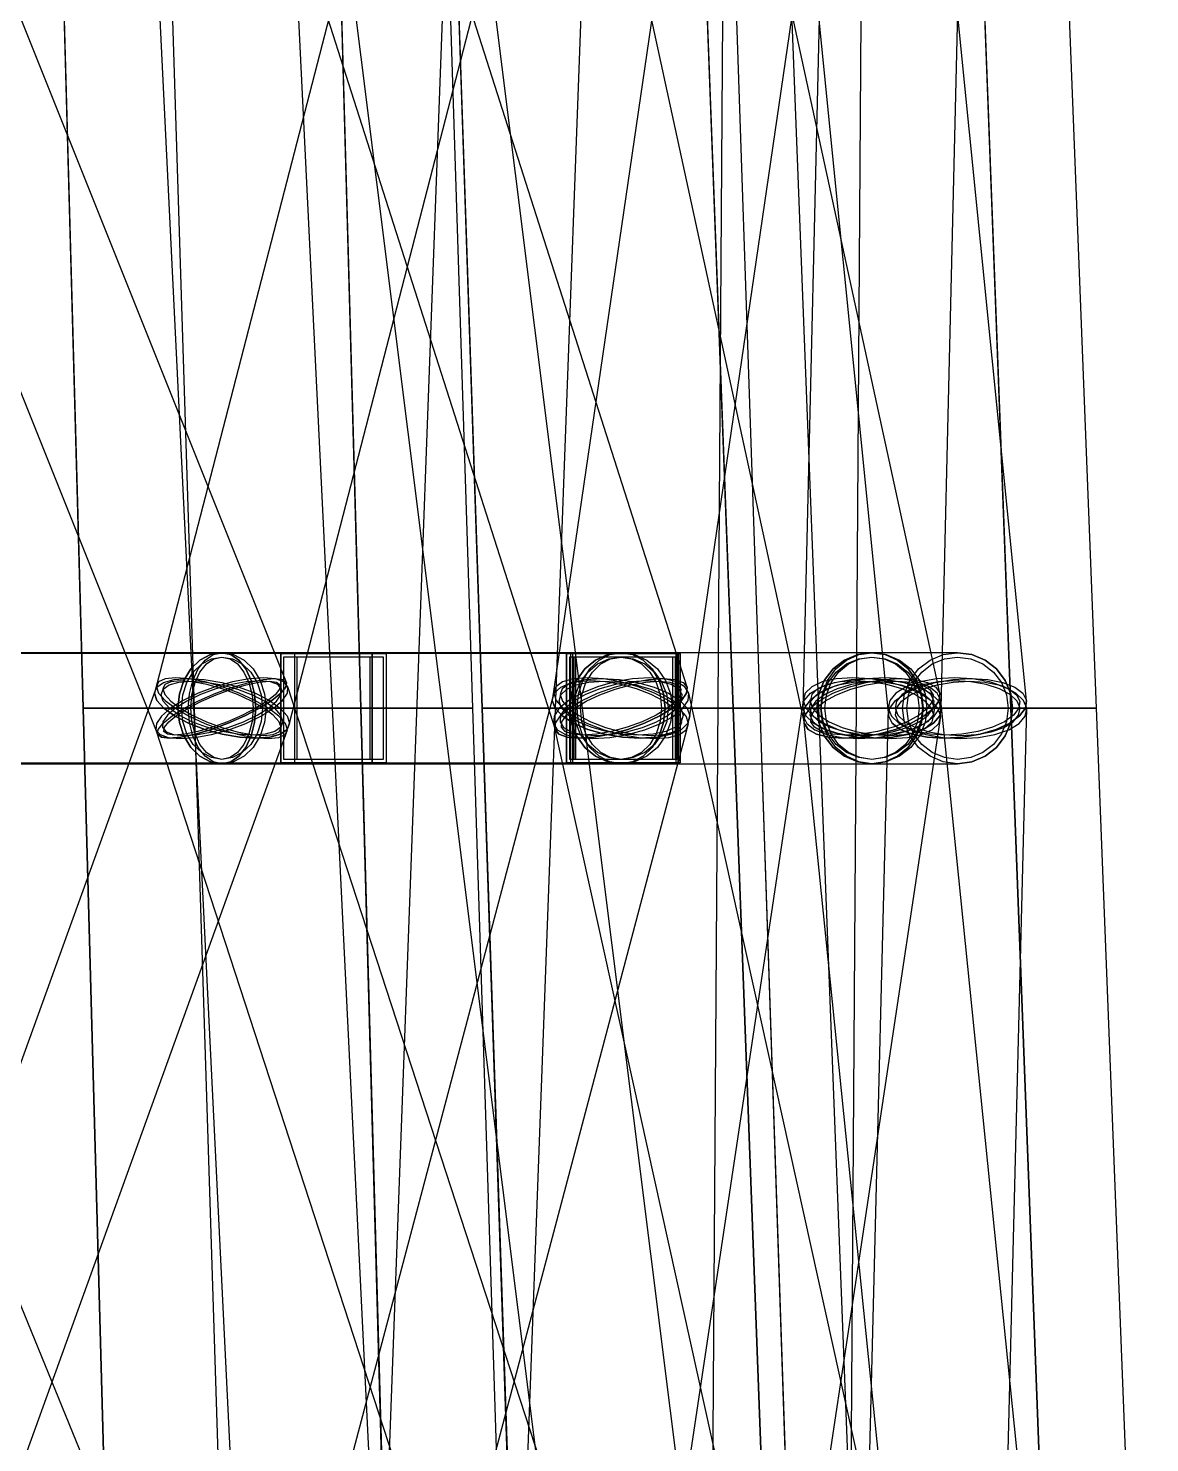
# Model space of a CAD drawing. Header units: millimetres. Extents: x -123812 to 252100, y -3000 to 639000.
# Drawn here: x 5792 to 9898, y 487312 to 492488 of the extents above; entities that cross this region are included whole.
import ezdxf

# ---------------------------------------------------------------- set-up
doc = ezdxf.new("R2010")
doc.units = ezdxf.units.MM
doc.layers.add('D-STR-STRC', color=7, linetype='Continuous', lineweight=25)

msp = doc.modelspace()

# ---------------------------------------------------------------- linework, layer by layer
at = {"layer": 'D-STR-STRC'}
for points in [[(7639.6, 475012.3), (6562.7, 497012.3), (6554, 497018), (6528.7, 497022.4), (6488.4, 497025.3), (6435.8, 497026.5), (6374.6, 497025.9), (6309, 497023.5), (6243.3, 497019.5), (6182.1, 497014.2), (6129.6, 497007.9), (6089.3, 497001.1), (6063.9, 496994.2), (6055.3, 496987.7), (7132.3, 474987.7)], [(9696.6, 475031.5), (6939.7, 497031.5), (6931.1, 497034.4), (6905.9, 497034.9), (6865.9, 497033.1), (6813.7, 497029), (6752.9, 497023), (6687.6, 497015.3), (6622.4, 497006.7), (6561.6, 496997.5), (6509.4, 496988.6), (6469.4, 496980.4), (6444.2, 496973.6), (6435.6, 496968.5), (9192.6, 474968.5)], [(7167.8, 474990.7), (7980.7, 496990.7), (7972.1, 496998.3), (7946.7, 497006), (7906.4, 497013.4), (7853.8, 497019.7), (7792.6, 497024.8), (7726.9, 497028.1), (7661.2, 497029.6), (7600, 497029), (7547.4, 497026.5), (7507, 497022.1), (7481.7, 497016.2), (7473, 497009.3), (6660.1, 475009.3)], [(8721.8, 474998.3), (8872.2, 496998.3), (8863.5, 497006), (8838.2, 497013.3), (8797.8, 497019.7), (8745.2, 497024.8), (8683.9, 497028.1), (8618.2, 497029.6), (8552.5, 497029), (8491.2, 497026.5), (8438.6, 497022.1), (8398.2, 497016.3), (8372.9, 497009.3), (8364.2, 497001.7), (8213.8, 475001.7)], [(4264.3, 494905.4), (6265.7, 489905.4), (6279.7, 489894.5), (6308.8, 489890.7), (6351.1, 489894.5), (6403.6, 489905.4), (6462.7, 489922.7), (6524.5, 489945.4), (6584.7, 489971.7), (6639.3, 490000), (6684.4, 490028.3), (6717.1, 490054.6), (6735.1, 490077.3), (6737.2, 490094.6), (4735.7, 495094.6)], [(6122, 494922.7), (7720.7, 489922.7), (7735.2, 489905.4), (7765.3, 489894.5), (7808.8, 489890.7), (7862.8, 489894.5), (7923.6, 489905.4), (7987, 489922.7), (8048.8, 489945.4), (8104.7, 489971.7), (8151, 490000), (8184.4, 490028.3), (8202.7, 490054.6), (8204.6, 490077.3), (6605.9, 495077.3)], [(7547.2, 495054.6), (6254.5, 490054.6), (6263.2, 490028.3), (6288.1, 490000), (6327.6, 489971.7), (6378.9, 489945.4), (6438.6, 489922.7), (6502.5, 489905.4), (6566.4, 489894.5), (6625.9, 489890.7), (6676.8, 489894.5), (6715.9, 489905.4), (6740.3, 489922.7), (6748.4, 489945.4), (8041.2, 494945.4)], [(7546.2, 494945.4), (8633.1, 489945.4), (8647.4, 489922.7), (8677.5, 489905.4), (8721.6, 489894.5), (8776.6, 489890.7), (8838.6, 489894.5), (8903.6, 489905.4), (8967, 489922.7), (9024.6, 489945.4), (9072.4, 489971.7), (9107.2, 490000), (9126.6, 490028.3), (9129.2, 490054.6), (8042.3, 495054.6)], [(8441.6, 495028.3), (7710.9, 490028.3), (7720.9, 490000), (7747.3, 489971.7), (7788.4, 489945.4), (7841.4, 489922.7), (7902.6, 489905.4), (7968, 489894.5), (8032.9, 489890.7), (8093.1, 489894.5), (8144.4, 489905.4), (8183.3, 489922.7), (8207.2, 489945.4), (8214.3, 489971.7), (8945.1, 494971.7)], [(8441, 494971.7), (8942.1, 489971.7), (8955.3, 489945.4), (8984.8, 489922.7), (9028.5, 489905.4), (9083.6, 489894.5), (9146.2, 489890.7), (9212.1, 489894.5), (9276.8, 489905.4), (9335.9, 489922.7), (9385.4, 489945.4), (9421.8, 489971.7), (9442.8, 490000), (9446.8, 490028.3), (8945.7, 495028.3)], [(8746.3, 495000), (8627.5, 490000), (8639.1, 489971.7), (8667.2, 489945.4), (8709.9, 489922.7), (8764.2, 489905.4), (8826.5, 489894.5), (8892.6, 489890.7), (8957.9, 489894.5), (9017.9, 489905.4), (9068.6, 489922.7), (9106.6, 489945.4), (9129.2, 489971.7), (9134.8, 490000), (9253.7, 495000)], [(4597.2, 489796.8), (6501.5, 489796.8), (6533.5, 489803.7), (6563.3, 489824), (6588.9, 489856.3), (6608.6, 489898.4), (6620.9, 489947.4), (6625.2, 490000), (6620.9, 490052.6), (6608.6, 490101.6), (6588.9, 490143.7), (6563.3, 490176), (6533.5, 490196.3), (6501.5, 490203.2), (4597.2, 490203.2)], [(4597.2, 489796.8), (6501.5, 489796.8), (6533.5, 489803.7), (6563.3, 489824), (6588.9, 489856.3), (6608.6, 489898.4), (6620.9, 489947.4), (6625.2, 490000), (6620.9, 490052.6), (6608.6, 490101.6), (6588.9, 490143.7), (6563.3, 490176), (6533.5, 490196.3), (6501.5, 490203.2), (4597.2, 490203.2)], [(6874, 485096.3), (4832.3, 490096.3), (4818.1, 490107.4), (4788.9, 490111.1), (4746.6, 490107.4), (4694.1, 490096.3), (4635, 490078.6), (4573.4, 490055.6), (4513.4, 490028.8), (4459, 490000), (4414.2, 489971.2), (4381.7, 489944.4), (4364, 489921.4), (4362.2, 489903.7), (6403.9, 484903.7)], [(4934.7, 484921.4), (6741.7, 489921.4), (6733.6, 489944.4), (6709.7, 489971.2), (6671.6, 490000), (6621.9, 490028.8), (6564, 490055.6), (6501.8, 490078.6), (6439.6, 490096.3), (6381.7, 490107.4), (6331.8, 490111.1), (6293.6, 490107.4), (6269.5, 490096.3), (6261.2, 490078.6), (4454.2, 485078.6)], [(8372.6, 485078.6), (6743, 490078.6), (6728.2, 490096.3), (6698, 490107.4), (6654.4, 490111.1), (6600.4, 490107.4), (6539.6, 490096.3), (6476.2, 490078.6), (6414.6, 490055.6), (6358.8, 490028.8), (6312.8, 490000), (6279.7, 489971.2), (6261.6, 489944.4), (6259.9, 489921.4), (7889.5, 484921.4)], [(6885.6, 484944.4), (8209.3, 489944.4), (8200.6, 489971.2), (8175.8, 490000), (8136.3, 490028.8), (8085.1, 490055.6), (8025.5, 490078.6), (7961.6, 490096.3), (7897.8, 490107.4), (7838.4, 490111.1), (7787.5, 490107.4), (7748.5, 490096.3), (7724.1, 490078.6), (7715.9, 490055.6), (6392.3, 485055.6)], [(9316.8, 485055.6), (8210.5, 490055.6), (8196, 490078.6), (8165.7, 490096.3), (8121.5, 490107.4), (8066.5, 490111.1), (8004.4, 490107.4), (7939.4, 490096.3), (7876.1, 490078.6), (7818.6, 490055.6), (7771, 490028.8), (7736.4, 490000), (7717.2, 489971.2), (7714.8, 489944.4), (8821.1, 484944.4)], [(8382.6, 484971.2), (9132.8, 489971.2), (9122.8, 490000), (9096.3, 490028.8), (9055.2, 490055.6), (9002.2, 490078.6), (8941, 490096.3), (8875.7, 490107.4), (8810.7, 490111.1), (8750.6, 490107.4), (8699.4, 490096.3), (8660.5, 490078.6), (8636.7, 490055.6), (8629.5, 490028.8), (7879.4, 485028.8)], [(9641.2, 485028.8), (9133.4, 490028.8), (9120.1, 490055.6), (9090.5, 490078.6), (9046.6, 490096.3), (8991.5, 490107.4), (8928.8, 490111.1), (8862.9, 490107.4), (8798.2, 490096.3), (8739.2, 490078.6), (8689.9, 490055.6), (8653.5, 490028.8), (8632.7, 490000), (8628.9, 489971.2), (9136.6, 484971.2)], [(9322.6, 485000), (9448.1, 490000), (9436.4, 490028.8), (9408.2, 490055.6), (9365.5, 490078.6), (9311.1, 490096.3), (9248.7, 490107.4), (9182.7, 490111.1), (9117.4, 490107.4), (9057.4, 490096.3), (9006.8, 490078.6), (8968.9, 490055.6), (8946.4, 490028.8), (8940.8, 490000), (8815.3, 485000)]]:
    msp.add_lwpolyline(points, dxfattribs=at)
for points in [[(5855.5, 495000), (5991.8, 490000), (7011.1, 490000), (6872.4, 495000)], [(5855.8, 495000), (5992.8, 490000), (7010.1, 490000), (6872.1, 495000)], [(6242.7, 495000), (6400.2, 490000), (7419.4, 490000), (7259.6, 495000)], [(7285.8, 495000), (7453, 490000), (8472.2, 490000), (8302.7, 495000)], [(7286, 495000), (7454, 490000), (8471.3, 490000), (8302.4, 495000)], [(8184.9, 495000), (8371.5, 490000), (9390.8, 490000), (9201.8, 495000)], [(8185.1, 495000), (8372.5, 490000), (9389.8, 490000), (9201.5, 495000)], [(8491.8, 495000), (8685.8, 490000), (9703.1, 490000), (9508.2, 495000)], [(3848, 489800), (7051.3, 489800), (7051.3, 490200), (3848, 490200)], [(3848, 489800), (7051.3, 489800), (7051.3, 490200), (3848, 490200)], [(6340.2, 490000), (6345.7, 489947.4), (6361.8, 489898.4), (6387.5, 489856.3), (6420.8, 489824), (6459.7, 489803.7), (6501.5, 489796.8), (7962.6, 489796.8), (8004.3, 489803.7), (8043.2, 489824), (8076.6, 489856.3), (8102.2, 489898.4), (8118.3, 489947.4), (8123.8, 490000), (8118.3, 490052.6), (8102.2, 490101.6), (8076.6, 490143.7), (8043.2, 490176), (8004.3, 490196.3), (7962.6, 490203.2), (6501.5, 490203.2), (6459.7, 490196.3), (6420.8, 490176), (6387.5, 490143.7), (6361.8, 490101.6), (6345.7, 490052.6)], [(6662.7, 490000), (6657.2, 489947.4), (6641.1, 489898.4), (6615.4, 489856.3), (6582.1, 489824), (6543.2, 489803.7), (6501.5, 489796.8), (6459.7, 489803.7), (6420.8, 489824), (6387.5, 489856.3), (6361.8, 489898.4), (6345.7, 489947.4), (6340.2, 490000), (6345.7, 490052.6), (6361.8, 490101.6), (6387.5, 490143.7), (6420.8, 490176), (6459.7, 490196.3), (6501.5, 490203.2), (6543.2, 490196.3), (6582.1, 490176), (6615.4, 490143.7), (6641.1, 490101.6), (6657.2, 490052.6)], [(6340.2, 490000), (6345.7, 489947.4), (6361.8, 489898.4), (6387.5, 489856.3), (6420.8, 489824), (6459.7, 489803.7), (6501.5, 489796.8), (7962.6, 489796.8), (8004.3, 489803.7), (8043.2, 489824), (8076.6, 489856.3), (8102.2, 489898.4), (8118.3, 489947.4), (8123.8, 490000), (8118.3, 490052.6), (8102.2, 490101.6), (8076.6, 490143.7), (8043.2, 490176), (8004.3, 490196.3), (7962.6, 490203.2), (6501.5, 490203.2), (6459.7, 490196.3), (6420.8, 490176), (6387.5, 490143.7), (6361.8, 490101.6), (6345.7, 490052.6)], [(6662.7, 490000), (6657.2, 489947.4), (6641.1, 489898.4), (6615.4, 489856.3), (6582.1, 489824), (6543.2, 489803.7), (6501.5, 489796.8), (6459.7, 489803.7), (6420.8, 489824), (6387.5, 489856.3), (6361.8, 489898.4), (6345.7, 489947.4), (6340.2, 490000), (6345.7, 490052.6), (6361.8, 490101.6), (6387.5, 490143.7), (6420.8, 490176), (6459.7, 490196.3), (6501.5, 490203.2), (6543.2, 490196.3), (6582.1, 490176), (6615.4, 490143.7), (6641.1, 490101.6), (6657.2, 490052.6)], [(6650, 490000), (6644.9, 489951.5), (6630.1, 489906.4), (6606.5, 489867.6), (6575.7, 489837.9), (6539.9, 489819.2), (6501.5, 489812.8), (6463, 489819.2), (6427.2, 489837.9), (6396.4, 489867.6), (6372.8, 489906.4), (6358, 489951.5), (6352.9, 490000), (6358, 490048.5), (6372.8, 490093.6), (6396.4, 490132.4), (6427.2, 490162.1), (6463, 490180.8), (6501.5, 490187.2), (6539.9, 490180.8), (6575.7, 490162.1), (6606.5, 490132.4), (6630.1, 490093.6), (6644.9, 490048.5)], [(6650, 490000), (6644.9, 489951.5), (6630.1, 489906.4), (6606.5, 489867.6), (6575.7, 489837.9), (6539.9, 489819.2), (6501.5, 489812.8), (6463, 489819.2), (6427.2, 489837.9), (6396.4, 489867.6), (6372.8, 489906.4), (6358, 489951.5), (6352.9, 490000), (6358, 490048.5), (6372.8, 490093.6), (6396.4, 490132.4), (6427.2, 490162.1), (6463, 490180.8), (6501.5, 490187.2), (6539.9, 490180.8), (6575.7, 490162.1), (6606.5, 490132.4), (6630.1, 490093.6), (6644.9, 490048.5)], [(6625.2, 490000), (6620.9, 489947.4), (6608.6, 489898.4), (6588.9, 489856.3), (6563.3, 489824), (6533.5, 489803.7), (6501.5, 489796.8), (6469.4, 489803.7), (6439.6, 489824), (6414, 489856.3), (6394.3, 489898.4), (6382, 489947.4), (6377.8, 490000), (6382, 490052.6), (6394.3, 490101.6), (6414, 490143.7), (6439.6, 490176), (6469.4, 490196.3), (6501.5, 490203.2), (6533.5, 490196.3), (6563.3, 490176), (6588.9, 490143.7), (6608.6, 490101.6), (6620.9, 490052.6)], [(6625.2, 490000), (6620.9, 489947.4), (6608.6, 489898.4), (6588.9, 489856.3), (6563.3, 489824), (6533.5, 489803.7), (6501.5, 489796.8), (6469.4, 489803.7), (6439.6, 489824), (6414, 489856.3), (6394.3, 489898.4), (6382, 489947.4), (6377.8, 490000), (6382, 490052.6), (6394.3, 490101.6), (6414, 490143.7), (6439.6, 490176), (6469.4, 490196.3), (6501.5, 490203.2), (6533.5, 490196.3), (6563.3, 490176), (6588.9, 490143.7), (6608.6, 490101.6), (6620.9, 490052.6)], [(6615.4, 490000), (6611.5, 489951.5), (6600.1, 489906.4), (6582, 489867.6), (6558.4, 489837.9), (6530.9, 489819.2), (6501.5, 489812.8), (6472, 489819.2), (6444.5, 489837.9), (6420.9, 489867.6), (6402.8, 489906.4), (6391.4, 489951.5), (6387.5, 490000), (6391.4, 490048.5), (6402.8, 490093.6), (6420.9, 490132.4), (6444.5, 490162.1), (6472, 490180.8), (6501.5, 490187.2), (6530.9, 490180.8), (6558.4, 490162.1), (6582, 490132.4), (6600.1, 490093.6), (6611.5, 490048.5)], [(6615.4, 490000), (6611.5, 489951.5), (6600.1, 489906.4), (6582, 489867.6), (6558.4, 489837.9), (6530.9, 489819.2), (6501.5, 489812.8), (6472, 489819.2), (6444.5, 489837.9), (6420.9, 489867.6), (6402.8, 489906.4), (6391.4, 489951.5), (6387.5, 490000), (6391.4, 490048.5), (6402.8, 490093.6), (6420.9, 490132.4), (6444.5, 490162.1), (6472, 490180.8), (6501.5, 490187.2), (6530.9, 490180.8), (6558.4, 490162.1), (6582, 490132.4), (6600.1, 490093.6), (6611.5, 490048.5)], [(6716.6, 489800), (8172, 489800), (8172, 490200), (6716.6, 490200)], [(6716.6, 490200), (7103, 490200), (7103, 489800), (6716.6, 489800)], [(6716.6, 489800), (8172, 489800), (8172, 490200), (6716.6, 490200)], [(6716.6, 490200), (7103, 490200), (7103, 489800), (6716.6, 489800)], [(6728.2, 490188), (7091.4, 490188), (7091.4, 489812), (6728.2, 489812)], [(6728.2, 490188), (7091.4, 490188), (7091.4, 489812), (6728.2, 489812)], [(6768.4, 490200), (7051.3, 490200), (7051.3, 489800), (6768.4, 489800)], [(6768.4, 490200), (7051.3, 490200), (7051.3, 489800), (6768.4, 489800)], [(6776.9, 490188), (7042.8, 490188), (7042.8, 489812), (6776.9, 489812)], [(6776.9, 490188), (7042.8, 490188), (7042.8, 489812), (6776.9, 489812)], [(7762.6, 489800), (8178.8, 489800), (8178.8, 490200), (7762.6, 490200)], [(7762.6, 490200), (8162.6, 490200), (8162.6, 489800), (7762.6, 489800)], [(7774.6, 490188), (8150.6, 490188), (8150.6, 489812), (7774.6, 489812)], [(7774.9, 490000), (7781.3, 489947.4), (7800, 489898.4), (7829.9, 489856.3), (7868.8, 489824), (7914, 489803.7), (7962.6, 489796.8), (8881.2, 489796.8), (8929.7, 489803.7), (8975, 489824), (9013.9, 489856.3), (9043.7, 489898.4), (9062.5, 489947.4), (9068.9, 490000), (9062.5, 490052.6), (9043.7, 490101.6), (9013.9, 490143.7), (8975, 490176), (8929.7, 490196.3), (8881.2, 490203.2), (7962.6, 490203.2), (7914, 490196.3), (7868.8, 490176), (7829.9, 490143.7), (7800, 490101.6), (7781.3, 490052.6)], [(8150.4, 490000), (8144, 489947.4), (8125.2, 489898.4), (8095.4, 489856.3), (8056.5, 489824), (8011.2, 489803.7), (7962.6, 489796.8), (7914, 489803.7), (7868.8, 489824), (7829.9, 489856.3), (7800, 489898.4), (7781.3, 489947.4), (7774.9, 490000), (7781.3, 490052.6), (7800, 490101.6), (7829.9, 490143.7), (7868.8, 490176), (7914, 490196.3), (7962.6, 490203.2), (8011.2, 490196.3), (8056.5, 490176), (8095.4, 490143.7), (8125.2, 490101.6), (8144, 490052.6)], [(7774.9, 490000), (7781.3, 489947.4), (7800, 489898.4), (7829.9, 489856.3), (7868.8, 489824), (7914, 489803.7), (7962.6, 489796.8), (8881.2, 489796.8), (8929.7, 489803.7), (8975, 489824), (9013.9, 489856.3), (9043.7, 489898.4), (9062.5, 489947.4), (9068.9, 490000), (9062.5, 490052.6), (9043.7, 490101.6), (9013.9, 490143.7), (8975, 490176), (8929.7, 490196.3), (8881.2, 490203.2), (7962.6, 490203.2), (7914, 490196.3), (7868.8, 490176), (7829.9, 490143.7), (7800, 490101.6), (7781.3, 490052.6)], [(8150.4, 490000), (8144, 489947.4), (8125.2, 489898.4), (8095.4, 489856.3), (8056.5, 489824), (8011.2, 489803.7), (7962.6, 489796.8), (7914, 489803.7), (7868.8, 489824), (7829.9, 489856.3), (7800, 489898.4), (7781.3, 489947.4), (7774.9, 490000), (7781.3, 490052.6), (7800, 490101.6), (7829.9, 490143.7), (7868.8, 490176), (7914, 490196.3), (7962.6, 490203.2), (8011.2, 490196.3), (8056.5, 490176), (8095.4, 490143.7), (8125.2, 490101.6), (8144, 490052.6)], [(7778.8, 490200), (8178.8, 490200), (8178.8, 489800), (7778.8, 489800)], [(7785.6, 490200), (8172, 490200), (8172, 489800), (7785.6, 489800)], [(7785.6, 490200), (8172, 490200), (8172, 489800), (7785.6, 489800)], [(8135.6, 490000), (8129.7, 489951.5), (8112.4, 489906.4), (8084.9, 489867.6), (8049.1, 489837.9), (8007.4, 489819.2), (7962.6, 489812.8), (7917.9, 489819.2), (7876.1, 489837.9), (7840.3, 489867.6), (7812.8, 489906.4), (7795.6, 489951.5), (7789.7, 490000), (7795.6, 490048.5), (7812.8, 490093.6), (7840.3, 490132.4), (7876.1, 490162.1), (7917.9, 490180.8), (7962.6, 490187.2), (8007.4, 490180.8), (8049.1, 490162.1), (8084.9, 490132.4), (8112.4, 490093.6), (8129.7, 490048.5)], [(8135.6, 490000), (8129.7, 489951.5), (8112.4, 489906.4), (8084.9, 489867.6), (8049.1, 489837.9), (8007.4, 489819.2), (7962.6, 489812.8), (7917.9, 489819.2), (7876.1, 489837.9), (7840.3, 489867.6), (7812.8, 489906.4), (7795.6, 489951.5), (7789.7, 490000), (7795.6, 490048.5), (7812.8, 490093.6), (7840.3, 490132.4), (7876.1, 490162.1), (7917.9, 490180.8), (7962.6, 490187.2), (8007.4, 490180.8), (8049.1, 490162.1), (8084.9, 490132.4), (8112.4, 490093.6), (8129.7, 490048.5)], [(7790.8, 490188), (8166.8, 490188), (8166.8, 489812), (7790.8, 489812)], [(7797.2, 490188), (8160.4, 490188), (8160.4, 489812), (7797.2, 489812)], [(7797.2, 490188), (8160.4, 490188), (8160.4, 489812), (7797.2, 489812)], [(8123.8, 490000), (8118.3, 489947.4), (8102.2, 489898.4), (8076.6, 489856.3), (8043.2, 489824), (8004.3, 489803.7), (7962.6, 489796.8), (7920.9, 489803.7), (7882, 489824), (7848.6, 489856.3), (7823, 489898.4), (7806.9, 489947.4), (7801.4, 490000), (7806.9, 490052.6), (7823, 490101.6), (7848.6, 490143.7), (7882, 490176), (7920.9, 490196.3), (7962.6, 490203.2), (8004.3, 490196.3), (8043.2, 490176), (8076.6, 490143.7), (8102.2, 490101.6), (8118.3, 490052.6)], [(8123.8, 490000), (8118.3, 489947.4), (8102.2, 489898.4), (8076.6, 489856.3), (8043.2, 489824), (8004.3, 489803.7), (7962.6, 489796.8), (7920.9, 489803.7), (7882, 489824), (7848.6, 489856.3), (7823, 489898.4), (7806.9, 489947.4), (7801.4, 490000), (7806.9, 490052.6), (7823, 490101.6), (7848.6, 490143.7), (7882, 490176), (7920.9, 490196.3), (7962.6, 490203.2), (8004.3, 490196.3), (8043.2, 490176), (8076.6, 490143.7), (8102.2, 490101.6), (8118.3, 490052.6)], [(8111.1, 490000), (8106.1, 489951.5), (8091.2, 489906.4), (8067.6, 489867.6), (8036.9, 489837.9), (8001.1, 489819.2), (7962.6, 489812.8), (7924.2, 489819.2), (7888.4, 489837.9), (7857.6, 489867.6), (7834, 489906.4), (7819.2, 489951.5), (7814.1, 490000), (7819.2, 490048.5), (7834, 490093.6), (7857.6, 490132.4), (7888.4, 490162.1), (7924.2, 490180.8), (7962.6, 490187.2), (8001.1, 490180.8), (8036.9, 490162.1), (8067.6, 490132.4), (8091.2, 490093.6), (8106.1, 490048.5)], [(8111.1, 490000), (8106.1, 489951.5), (8091.2, 489906.4), (8067.6, 489867.6), (8036.9, 489837.9), (8001.1, 489819.2), (7962.6, 489812.8), (7924.2, 489819.2), (7888.4, 489837.9), (7857.6, 489867.6), (7834, 489906.4), (7819.2, 489951.5), (7814.1, 490000), (7819.2, 490048.5), (7834, 490093.6), (7857.6, 490132.4), (7888.4, 490162.1), (7924.2, 490180.8), (7962.6, 490187.2), (8001.1, 490180.8), (8036.9, 490162.1), (8067.6, 490132.4), (8091.2, 490093.6), (8106.1, 490048.5)], [(8679.7, 490000), (8686.6, 489947.4), (8706.7, 489898.4), (8738.7, 489856.3), (8780.4, 489824), (8829, 489803.7), (8881.2, 489796.8), (9194.4, 489796.8), (9246.6, 489803.7), (9295.2, 489824), (9336.9, 489856.3), (9368.9, 489898.4), (9389, 489947.4), (9395.9, 490000), (9389, 490052.6), (9368.9, 490101.6), (9336.9, 490143.7), (9295.2, 490176), (9246.6, 490196.3), (9194.4, 490203.2), (8881.2, 490203.2), (8829, 490196.3), (8780.4, 490176), (8738.7, 490143.7), (8706.7, 490101.6), (8686.6, 490052.6)], [(9082.6, 490000), (9075.7, 489947.4), (9055.6, 489898.4), (9023.6, 489856.3), (8981.9, 489824), (8933.3, 489803.7), (8881.2, 489796.8), (8829, 489803.7), (8780.4, 489824), (8738.7, 489856.3), (8706.7, 489898.4), (8686.6, 489947.4), (8679.7, 490000), (8686.6, 490052.6), (8706.7, 490101.6), (8738.7, 490143.7), (8780.4, 490176), (8829, 490196.3), (8881.2, 490203.2), (8933.3, 490196.3), (8981.9, 490176), (9023.6, 490143.7), (9055.6, 490101.6), (9075.7, 490052.6)], [(8679.7, 490000), (8686.6, 489947.4), (8706.7, 489898.4), (8738.7, 489856.3), (8780.4, 489824), (8829, 489803.7), (8881.2, 489796.8), (9194.4, 489796.8), (9246.6, 489803.7), (9295.2, 489824), (9336.9, 489856.3), (9368.9, 489898.4), (9389, 489947.4), (9395.9, 490000), (9389, 490052.6), (9368.9, 490101.6), (9336.9, 490143.7), (9295.2, 490176), (9246.6, 490196.3), (9194.4, 490203.2), (8881.2, 490203.2), (8829, 490196.3), (8780.4, 490176), (8738.7, 490143.7), (8706.7, 490101.6), (8686.6, 490052.6)], [(9082.6, 490000), (9075.7, 489947.4), (9055.6, 489898.4), (9023.6, 489856.3), (8981.9, 489824), (8933.3, 489803.7), (8881.2, 489796.8), (8829, 489803.7), (8780.4, 489824), (8738.7, 489856.3), (8706.7, 489898.4), (8686.6, 489947.4), (8679.7, 490000), (8686.6, 490052.6), (8706.7, 490101.6), (8738.7, 490143.7), (8780.4, 490176), (8829, 490196.3), (8881.2, 490203.2), (8933.3, 490196.3), (8981.9, 490176), (9023.6, 490143.7), (9055.6, 490101.6), (9075.7, 490052.6)], [(9068.9, 490000), (9062.5, 489947.4), (9043.7, 489898.4), (9013.9, 489856.3), (8975, 489824), (8929.7, 489803.7), (8881.2, 489796.8), (8832.6, 489803.7), (8787.3, 489824), (8748.4, 489856.3), (8718.6, 489898.4), (8699.8, 489947.4), (8693.4, 490000), (8699.8, 490052.6), (8718.6, 490101.6), (8748.4, 490143.7), (8787.3, 490176), (8832.6, 490196.3), (8881.2, 490203.2), (8929.7, 490196.3), (8975, 490176), (9013.9, 490143.7), (9043.7, 490101.6), (9062.5, 490052.6)], [(9068.9, 490000), (9062.5, 489947.4), (9043.7, 489898.4), (9013.9, 489856.3), (8975, 489824), (8929.7, 489803.7), (8881.2, 489796.8), (8832.6, 489803.7), (8787.3, 489824), (8748.4, 489856.3), (8718.6, 489898.4), (8699.8, 489947.4), (8693.4, 490000), (8699.8, 490052.6), (8718.6, 490101.6), (8748.4, 490143.7), (8787.3, 490176), (8832.6, 490196.3), (8881.2, 490203.2), (8929.7, 490196.3), (8975, 490176), (9013.9, 490143.7), (9043.7, 490101.6), (9062.5, 490052.6)], [(9066.7, 490000), (9060.4, 489951.5), (9041.9, 489906.4), (9012.4, 489867.6), (8974, 489837.9), (8929.2, 489819.2), (8881.2, 489812.8), (8833.1, 489819.2), (8788.4, 489837.9), (8749.9, 489867.6), (8720.4, 489906.4), (8701.9, 489951.5), (8695.6, 490000), (8701.9, 490048.5), (8720.4, 490093.6), (8749.9, 490132.4), (8788.4, 490162.1), (8833.1, 490180.8), (8881.2, 490187.2), (8929.2, 490180.8), (8974, 490162.1), (9012.4, 490132.4), (9041.9, 490093.6), (9060.4, 490048.5)], [(9066.7, 490000), (9060.4, 489951.5), (9041.9, 489906.4), (9012.4, 489867.6), (8974, 489837.9), (8929.2, 489819.2), (8881.2, 489812.8), (8833.1, 489819.2), (8788.4, 489837.9), (8749.9, 489867.6), (8720.4, 489906.4), (8701.9, 489951.5), (8695.6, 490000), (8701.9, 490048.5), (8720.4, 490093.6), (8749.9, 490132.4), (8788.4, 490162.1), (8833.1, 490180.8), (8881.2, 490187.2), (8929.2, 490180.8), (8974, 490162.1), (9012.4, 490132.4), (9041.9, 490093.6), (9060.4, 490048.5)], [(9054.1, 490000), (9048.2, 489951.5), (9030.9, 489906.4), (9003.4, 489867.6), (8967.6, 489837.9), (8925.9, 489819.2), (8881.2, 489812.8), (8836.4, 489819.2), (8794.7, 489837.9), (8758.9, 489867.6), (8731.4, 489906.4), (8714.1, 489951.5), (8708.2, 490000), (8714.1, 490048.5), (8731.4, 490093.6), (8758.9, 490132.4), (8794.7, 490162.1), (8836.4, 490180.8), (8881.2, 490187.2), (8925.9, 490180.8), (8967.6, 490162.1), (9003.4, 490132.4), (9030.9, 490093.6), (9048.2, 490048.5)], [(9054.1, 490000), (9048.2, 489951.5), (9030.9, 489906.4), (9003.4, 489867.6), (8967.6, 489837.9), (8925.9, 489819.2), (8881.2, 489812.8), (8836.4, 489819.2), (8794.7, 489837.9), (8758.9, 489867.6), (8731.4, 489906.4), (8714.1, 489951.5), (8708.2, 490000), (8714.1, 490048.5), (8731.4, 490093.6), (8758.9, 490132.4), (8794.7, 490162.1), (8836.4, 490180.8), (8881.2, 490187.2), (8925.9, 490180.8), (8967.6, 490162.1), (9003.4, 490132.4), (9030.9, 490093.6), (9048.2, 490048.5)], [(9395.9, 490000), (9389, 489947.4), (9368.9, 489898.4), (9336.9, 489856.3), (9295.2, 489824), (9246.6, 489803.7), (9194.4, 489796.8), (9142.3, 489803.7), (9093.7, 489824), (9052, 489856.3), (9020, 489898.4), (8999.8, 489947.4), (8993, 490000), (8999.8, 490052.6), (9020, 490101.6), (9052, 490143.7), (9093.7, 490176), (9142.3, 490196.3), (9194.4, 490203.2), (9246.6, 490196.3), (9295.2, 490176), (9336.9, 490143.7), (9368.9, 490101.6), (9389, 490052.6)], [(9395.9, 490000), (9389, 489947.4), (9368.9, 489898.4), (9336.9, 489856.3), (9295.2, 489824), (9246.6, 489803.7), (9194.4, 489796.8), (9142.3, 489803.7), (9093.7, 489824), (9052, 489856.3), (9020, 489898.4), (8999.8, 489947.4), (8993, 490000), (8999.8, 490052.6), (9020, 490101.6), (9052, 490143.7), (9093.7, 490176), (9142.3, 490196.3), (9194.4, 490203.2), (9246.6, 490196.3), (9295.2, 490176), (9336.9, 490143.7), (9368.9, 490101.6), (9389, 490052.6)], [(9380, 490000), (9373.7, 489951.5), (9355.2, 489906.4), (9325.7, 489867.6), (9287.2, 489837.9), (9242.5, 489819.2), (9194.4, 489812.8), (9146.4, 489819.2), (9101.6, 489837.9), (9063.2, 489867.6), (9033.7, 489906.4), (9015.2, 489951.5), (9008.8, 490000), (9015.2, 490048.5), (9033.7, 490093.6), (9063.2, 490132.4), (9101.6, 490162.1), (9146.4, 490180.8), (9194.4, 490187.2), (9242.5, 490180.8), (9287.2, 490162.1), (9325.7, 490132.4), (9355.2, 490093.6), (9373.7, 490048.5)], [(9380, 490000), (9373.7, 489951.5), (9355.2, 489906.4), (9325.7, 489867.6), (9287.2, 489837.9), (9242.5, 489819.2), (9194.4, 489812.8), (9146.4, 489819.2), (9101.6, 489837.9), (9063.2, 489867.6), (9033.7, 489906.4), (9015.2, 489951.5), (9008.8, 490000), (9015.2, 490048.5), (9033.7, 490093.6), (9063.2, 490132.4), (9101.6, 490162.1), (9146.4, 490180.8), (9194.4, 490187.2), (9242.5, 490180.8), (9287.2, 490162.1), (9325.7, 490132.4), (9355.2, 490093.6), (9373.7, 490048.5)], [(6714.8, 490000), (6739.7, 489971.7), (6748.4, 489945.4), (6740.3, 489922.7), (6715.9, 489905.4), (6676.8, 489894.5), (6625.9, 489890.7), (6566.4, 489894.5), (6502.5, 489905.4), (6438.6, 489922.7), (6378.9, 489945.4), (6327.6, 489971.7), (6288.1, 490000), (6263.2, 490028.3), (6254.5, 490054.6), (6262.6, 490077.3), (6287, 490094.6), (6326.1, 490105.5), (6377, 490109.3), (6436.5, 490105.5), (6500.4, 490094.6), (6564.4, 490077.3), (6624, 490054.6), (6675.3, 490028.3)], [(6312.8, 490000), (6279.7, 489971.2), (6261.6, 489944.4), (6259.9, 489921.4), (6274.7, 489903.7), (6304.9, 489892.6), (6348.5, 489888.9), (6402.5, 489892.6), (6463.3, 489903.7), (6526.7, 489921.4), (6588.3, 489944.4), (6644.1, 489971.2), (6690.1, 490000), (6723.2, 490028.8), (6741.3, 490055.6), (6743, 490078.6), (6728.2, 490096.3), (6698, 490107.4), (6654.4, 490111.1), (6600.4, 490107.4), (6539.6, 490096.3), (6476.2, 490078.6), (6414.6, 490055.6), (6358.8, 490028.8)], [(6331.3, 490000), (6381, 489971.2), (6438.9, 489944.4), (6501.1, 489921.4), (6563.3, 489903.7), (6621.3, 489892.6), (6671.1, 489888.9), (6709.3, 489892.6), (6733.4, 489903.7), (6741.7, 489921.4), (6733.6, 489944.4), (6709.7, 489971.2), (6671.6, 490000), (6621.9, 490028.8), (6564, 490055.6), (6501.8, 490078.6), (6439.6, 490096.3), (6381.7, 490107.4), (6331.8, 490111.1), (6293.6, 490107.4), (6269.5, 490096.3), (6261.2, 490078.6), (6269.3, 490055.6), (6293.2, 490028.8)], [(6639.3, 490000), (6584.7, 489971.7), (6524.5, 489945.4), (6462.7, 489922.7), (6403.6, 489905.4), (6351.1, 489894.5), (6308.8, 489890.7), (6279.7, 489894.5), (6265.7, 489905.4), (6267.8, 489922.7), (6285.8, 489945.4), (6318.5, 489971.7), (6363.6, 490000), (6418.2, 490028.3), (6478.4, 490054.6), (6540.2, 490077.3), (6599.4, 490094.6), (6651.8, 490105.5), (6694.1, 490109.3), (6723.2, 490105.5), (6737.2, 490094.6), (6735.1, 490077.3), (6717.1, 490054.6), (6684.4, 490028.3)], [(6693.8, 490000), (6716.3, 489974.5), (6724.1, 489950.7), (6716.8, 489930.3), (6694.8, 489914.7), (6659.6, 489904.8), (6613.6, 489901.5), (6560, 489904.8), (6502.4, 489914.7), (6444.7, 489930.3), (6390.9, 489950.7), (6344.7, 489974.5), (6309.1, 490000), (6286.6, 490025.5), (6278.8, 490049.3), (6286.1, 490069.7), (6308.1, 490085.3), (6343.3, 490095.2), (6389.3, 490098.5), (6442.9, 490095.2), (6500.5, 490085.3), (6558.2, 490069.7), (6612, 490049.3), (6658.2, 490025.5)], [(6331.4, 490000), (6301.5, 489974.1), (6285.2, 489949.9), (6283.7, 489929.1), (6297, 489913.2), (6324.2, 489903.2), (6363.6, 489899.8), (6412.3, 489903.2), (6467.1, 489913.2), (6524.2, 489929.1), (6579.8, 489949.9), (6630, 489974.1), (6671.5, 490000), (6701.4, 490025.9), (6717.7, 490050.1), (6719.2, 490070.9), (6705.9, 490086.8), (6678.7, 490096.8), (6639.4, 490100.2), (6590.6, 490096.8), (6535.8, 490086.8), (6478.7, 490070.9), (6423.1, 490050.1), (6372.9, 490025.9)], [(6348.1, 490000), (6392.9, 489974.1), (6445.1, 489949.9), (6501.1, 489929.1), (6557.2, 489913.2), (6609.5, 489903.2), (6654.4, 489899.8), (6688.9, 489903.2), (6710.6, 489913.2), (6718, 489929.1), (6710.7, 489949.9), (6689.2, 489974.1), (6654.8, 490000), (6610, 490025.9), (6557.8, 490050.1), (6501.8, 490070.9), (6445.7, 490086.8), (6393.4, 490096.8), (6348.5, 490100.2), (6314.1, 490096.8), (6292.3, 490086.8), (6284.9, 490070.9), (6292.2, 490050.1), (6313.7, 490025.9)], [(6625.7, 490000), (6576.5, 489974.5), (6522.2, 489950.7), (6466.5, 489930.3), (6413.2, 489914.7), (6365.9, 489904.8), (6327.8, 489901.5), (6301.6, 489904.8), (6288.9, 489914.7), (6290.8, 489930.3), (6307, 489950.7), (6336.5, 489974.5), (6377.2, 490000), (6426.4, 490025.5), (6480.7, 490049.3), (6536.4, 490069.7), (6589.7, 490085.3), (6637, 490095.2), (6675.1, 490098.5), (6701.3, 490095.2), (6714, 490085.3), (6712.1, 490069.7), (6695.9, 490049.3), (6666.4, 490025.5)], [(8204.4, 490000), (8214.3, 489971.7), (8207.2, 489945.4), (8183.3, 489922.7), (8144.4, 489905.4), (8093.1, 489894.5), (8032.9, 489890.7), (7968, 489894.5), (7902.6, 489905.4), (7841.4, 489922.7), (7788.4, 489945.4), (7747.3, 489971.7), (7720.9, 490000), (7710.9, 490028.3), (7718.1, 490054.6), (7741.9, 490077.3), (7780.8, 490094.6), (7832.1, 490105.5), (7892.3, 490109.3), (7957.3, 490105.5), (8022.6, 490094.6), (8083.8, 490077.3), (8136.8, 490054.6), (8177.9, 490028.3)], [(7736.4, 490000), (7717.2, 489971.2), (7714.8, 489944.4), (7729.2, 489921.4), (7759.6, 489903.7), (7803.8, 489892.6), (7858.8, 489888.9), (7920.9, 489892.6), (7985.8, 489903.7), (8049.2, 489921.4), (8106.6, 489944.4), (8154.3, 489971.2), (8188.8, 490000), (8208, 490028.8), (8210.5, 490055.6), (8196, 490078.6), (8165.7, 490096.3), (8121.5, 490107.4), (8066.5, 490111.1), (8004.4, 490107.4), (7939.4, 490096.3), (7876.1, 490078.6), (7818.6, 490055.6), (7771, 490028.8)], [(7749.5, 490000), (7788.9, 489971.2), (7840.2, 489944.4), (7899.8, 489921.4), (7963.7, 489903.7), (8027.5, 489892.6), (8086.9, 489888.9), (8137.8, 489892.6), (8176.8, 489903.7), (8201.2, 489921.4), (8209.3, 489944.4), (8200.6, 489971.2), (8175.8, 490000), (8136.3, 490028.8), (8085.1, 490055.6), (8025.5, 490078.6), (7961.6, 490096.3), (7897.8, 490107.4), (7838.4, 490111.1), (7787.5, 490107.4), (7748.5, 490096.3), (7724.1, 490078.6), (7715.9, 490055.6), (7724.6, 490028.8)], [(8151, 490000), (8104.7, 489971.7), (8048.8, 489945.4), (7987, 489922.7), (7923.6, 489905.4), (7862.8, 489894.5), (7808.8, 489890.7), (7765.3, 489894.5), (7735.2, 489905.4), (7720.7, 489922.7), (7722.6, 489945.4), (7740.9, 489971.7), (7774.3, 490000), (7820.5, 490028.3), (7876.4, 490054.6), (7938.2, 490077.3), (8001.7, 490094.6), (8062.5, 490105.5), (8116.5, 490109.3), (8160, 490105.5), (8190, 490094.6), (8204.6, 490077.3), (8202.7, 490054.6), (8184.4, 490028.3)], [(8180.6, 490000), (8189.6, 489974.5), (8183.1, 489950.7), (8161.6, 489930.3), (8126.5, 489914.7), (8080.3, 489904.8), (8026, 489901.5), (7967.4, 489904.8), (7908.5, 489914.7), (7853.3, 489930.3), (7805.6, 489950.7), (7768.5, 489974.5), (7744.7, 490000), (7735.7, 490025.5), (7742.2, 490049.3), (7763.7, 490069.7), (7798.7, 490085.3), (7845, 490095.2), (7899.2, 490098.5), (7957.8, 490095.2), (8016.7, 490085.3), (8071.9, 490069.7), (8119.7, 490049.3), (8156.8, 490025.5)], [(7758.7, 490000), (7741.4, 489974.1), (7739.2, 489949.9), (7752.2, 489929.1), (7779.6, 489913.2), (7819.4, 489903.2), (7869, 489899.8), (7925, 489903.2), (7983.5, 489913.2), (8040.6, 489929.1), (8092.4, 489949.9), (8135.4, 489974.1), (8166.6, 490000), (8183.9, 490025.9), (8186.1, 490050.1), (8173, 490070.9), (8145.7, 490086.8), (8105.8, 490096.8), (8056.2, 490100.2), (8000.3, 490096.8), (7941.7, 490086.8), (7884.6, 490070.9), (7832.8, 490050.1), (7789.8, 490025.9)], [(7770.5, 490000), (7806, 489974.1), (7852.2, 489949.9), (7906, 489929.1), (7963.6, 489913.2), (8021.1, 489903.2), (8074.6, 489899.8), (8120.6, 489903.2), (8155.7, 489913.2), (8177.7, 489929.1), (8185, 489949.9), (8177.2, 489974.1), (8154.8, 490000), (8119.2, 490025.9), (8073, 490050.1), (8019.3, 490070.9), (7961.7, 490086.8), (7904.2, 490096.8), (7850.6, 490100.2), (7804.7, 490096.8), (7769.5, 490086.8), (7747.5, 490070.9), (7740.2, 490050.1), (7748, 490025.9)], [(8132.4, 490000), (8090.7, 489974.5), (8040.3, 489950.7), (7984.6, 489930.3), (7927.4, 489914.7), (7872.6, 489904.8), (7823.9, 489901.5), (7784.7, 489904.8), (7757.6, 489914.7), (7744.5, 489930.3), (7746.2, 489950.7), (7762.7, 489974.5), (7792.8, 490000), (7834.5, 490025.5), (7884.9, 490049.3), (7940.6, 490069.7), (7997.8, 490085.3), (8052.7, 490095.2), (8101.3, 490098.5), (8140.5, 490095.2), (8167.6, 490085.3), (8180.8, 490069.7), (8179, 490049.3), (8162.5, 490025.5)], [(9134.8, 490000), (9129.2, 489971.7), (9106.6, 489945.4), (9068.6, 489922.7), (9017.9, 489905.4), (8957.9, 489894.5), (8892.6, 489890.7), (8826.5, 489894.5), (8764.2, 489905.4), (8709.9, 489922.7), (8667.2, 489945.4), (8639.1, 489971.7), (8627.5, 490000), (8633.2, 490028.3), (8655.7, 490054.6), (8693.7, 490077.3), (8744.4, 490094.6), (8804.4, 490105.5), (8869.7, 490109.3), (8935.8, 490105.5), (8998.1, 490094.6), (9052.4, 490077.3), (9095.1, 490054.6), (9123.2, 490028.3)], [(8632.7, 490000), (8628.9, 489971.2), (8642.2, 489944.4), (8671.8, 489921.4), (8715.7, 489903.7), (8770.8, 489892.6), (8833.5, 489888.9), (8899.4, 489892.6), (8964.1, 489903.7), (9023.1, 489921.4), (9072.5, 489944.4), (9108.8, 489971.2), (9129.6, 490000), (9133.4, 490028.8), (9120.1, 490055.6), (9090.5, 490078.6), (9046.6, 490096.3), (8991.5, 490107.4), (8928.8, 490111.1), (8862.9, 490107.4), (8798.2, 490096.3), (8739.2, 490078.6), (8689.9, 490055.6), (8653.5, 490028.8)], [(8639.5, 490000), (8666, 489971.2), (8707.1, 489944.4), (8760.1, 489921.4), (8821.3, 489903.7), (8886.6, 489892.6), (8951.6, 489888.9), (9011.7, 489892.6), (9062.9, 489903.7), (9101.8, 489921.4), (9125.6, 489944.4), (9132.8, 489971.2), (9122.8, 490000), (9096.3, 490028.8), (9055.2, 490055.6), (9002.2, 490078.6), (8941, 490096.3), (8875.7, 490107.4), (8810.7, 490111.1), (8750.6, 490107.4), (8699.4, 490096.3), (8660.5, 490078.6), (8636.7, 490055.6), (8629.5, 490028.8)], [(9107.2, 490000), (9072.4, 489971.7), (9024.6, 489945.4), (8967, 489922.7), (8903.6, 489905.4), (8838.6, 489894.5), (8776.6, 489890.7), (8721.6, 489894.5), (8677.5, 489905.4), (8647.4, 489922.7), (8633.1, 489945.4), (8635.7, 489971.7), (8655.1, 490000), (8689.9, 490028.3), (8737.7, 490054.6), (8795.3, 490077.3), (8858.7, 490094.6), (8923.7, 490105.5), (8985.8, 490109.3), (9040.7, 490105.5), (9084.8, 490094.6), (9114.9, 490077.3), (9129.2, 490054.6), (9126.6, 490028.3)], [(9109.9, 490000), (9104.7, 489974.5), (9084.4, 489950.7), (9050.2, 489930.3), (9004.4, 489914.7), (8950.3, 489904.8), (8891.5, 489901.5), (8831.9, 489904.8), (8775.7, 489914.7), (8726.7, 489930.3), (8688.2, 489950.7), (8662.9, 489974.5), (8652.4, 490000), (8657.6, 490025.5), (8677.9, 490049.3), (8712.1, 490069.7), (8757.9, 490085.3), (8812, 490095.2), (8870.8, 490098.5), (8930.4, 490095.2), (8986.6, 490085.3), (9035.6, 490069.7), (9074.1, 490049.3), (9099.4, 490025.5)], [(8657.2, 490000), (8653.7, 489974.1), (8665.7, 489949.9), (8692.4, 489929.1), (8732, 489913.2), (8781.7, 489903.2), (8838.2, 489899.8), (8897.6, 489903.2), (8955.9, 489913.2), (9009.1, 489929.1), (9053.6, 489949.9), (9086.4, 489974.1), (9105.1, 490000), (9108.6, 490025.9), (9096.6, 490050.1), (9069.9, 490070.9), (9030.3, 490086.8), (8980.6, 490096.8), (8924.1, 490100.2), (8864.7, 490096.8), (8806.4, 490086.8), (8753.2, 490070.9), (8708.7, 490050.1), (8675.9, 490025.9)], [(8663.3, 490000), (8687.2, 489974.1), (8724.2, 489949.9), (8772, 489929.1), (8827.2, 489913.2), (8886.1, 489903.2), (8944.6, 489899.8), (8998.9, 489903.2), (9045, 489913.2), (9080.1, 489929.1), (9101.6, 489949.9), (9108, 489974.1), (9099, 490000), (9075.1, 490025.9), (9038.1, 490050.1), (8990.3, 490070.9), (8935.1, 490086.8), (8876.2, 490096.8), (8817.7, 490100.2), (8763.5, 490096.8), (8717.3, 490086.8), (8682.2, 490070.9), (8660.8, 490050.1), (8654.3, 490025.9)], [(9084.9, 490000), (9053.6, 489974.5), (9010.5, 489950.7), (8958.6, 489930.3), (8901.4, 489914.7), (8842.8, 489904.8), (8786.8, 489901.5), (8737.3, 489904.8), (8697.6, 489914.7), (8670.4, 489930.3), (8657.5, 489950.7), (8659.9, 489974.5), (8677.4, 490000), (8708.7, 490025.5), (8751.8, 490049.3), (8803.7, 490069.7), (8860.9, 490085.3), (8919.5, 490095.2), (8975.5, 490098.5), (9025, 490095.2), (9064.7, 490085.3), (9091.9, 490069.7), (9104.8, 490049.3), (9102.4, 490025.5)], [(8940.8, 490000), (8952.5, 489971.2), (8980.7, 489944.4), (9023.4, 489921.4), (9077.8, 489903.7), (9140.2, 489892.6), (9206.2, 489888.9), (9271.5, 489892.6), (9331.5, 489903.7), (9382.1, 489921.4), (9420, 489944.4), (9442.5, 489971.2), (9448.1, 490000), (9436.4, 490028.8), (9408.2, 490055.6), (9365.5, 490078.6), (9311.1, 490096.3), (9248.7, 490107.4), (9182.7, 490111.1), (9117.4, 490107.4), (9057.4, 490096.3), (9006.8, 490078.6), (8968.9, 490055.6), (8946.4, 490028.8)], [(9442.8, 490000), (9421.8, 489971.7), (9385.4, 489945.4), (9335.9, 489922.7), (9276.8, 489905.4), (9212.1, 489894.5), (9146.2, 489890.7), (9083.6, 489894.5), (9028.5, 489905.4), (8984.8, 489922.7), (8955.3, 489945.4), (8942.1, 489971.7), (8946.1, 490000), (8967.1, 490028.3), (9003.5, 490054.6), (9053, 490077.3), (9112, 490094.6), (9176.8, 490105.5), (9242.7, 490109.3), (9305.3, 490105.5), (9360.4, 490094.6), (9404.1, 490077.3), (9433.6, 490054.6), (9446.8, 490028.3)], [(8965.7, 490000), (8976.3, 489974.1), (9001.7, 489949.9), (9040.2, 489929.1), (9089.3, 489913.2), (9145.5, 489903.2), (9205.1, 489899.8), (9263.9, 489903.2), (9318, 489913.2), (9363.7, 489929.1), (9397.8, 489949.9), (9418.1, 489974.1), (9423.1, 490000), (9412.6, 490025.9), (9387.2, 490050.1), (9348.6, 490070.9), (9299.6, 490086.8), (9243.4, 490096.8), (9183.8, 490100.2), (9125, 490096.8), (9070.9, 490086.8), (9025.2, 490070.9), (8991.1, 490050.1), (8970.8, 490025.9)], [(9418.3, 490000), (9399.4, 489974.5), (9366.6, 489950.7), (9322, 489930.3), (9268.7, 489914.7), (9210.4, 489904.8), (9151, 489901.5), (9094.5, 489904.8), (9044.9, 489914.7), (9005.4, 489930.3), (8978.8, 489950.7), (8966.9, 489974.5), (8970.6, 490000), (8989.4, 490025.5), (9022.3, 490049.3), (9066.9, 490069.7), (9120.2, 490085.3), (9178.5, 490095.2), (9237.9, 490098.5), (9294.4, 490095.2), (9344, 490085.3), (9383.5, 490069.7), (9410.1, 490049.3), (9421.9, 490025.5)], [(5991.8, 490000), (6128.2, 485000), (7149.7, 485000), (7011.1, 490000)], [(7011.1, 490000), (6993.7, 490000), (6942.8, 490000), (6861.8, 490000), (6756.3, 490000), (6633.4, 490000), (6501.5, 490000), (6369.6, 490000), (6246.6, 490000), (6141.1, 490000), (6060.1, 490000), (6009.2, 490000), (5991.8, 490000), (6009.2, 490000), (6060.1, 490000), (6141.1, 490000), (6246.6, 490000), (6369.6, 490000), (6501.5, 490000), (6633.4, 490000), (6756.3, 490000), (6861.8, 490000), (6942.8, 490000), (6993.7, 490000)], [(5992.8, 490000), (6129.8, 485000), (7148.1, 485000), (7010.1, 490000)], [(7010.1, 490000), (6992.8, 490000), (6942, 490000), (6861.1, 490000), (6755.8, 490000), (6633.1, 490000), (6501.5, 490000), (6369.8, 490000), (6247.1, 490000), (6141.8, 490000), (6060.9, 490000), (6010.1, 490000), (5992.8, 490000), (6010.1, 490000), (6060.9, 490000), (6141.8, 490000), (6247.1, 490000), (6369.8, 490000), (6501.5, 490000), (6633.1, 490000), (6755.8, 490000), (6861.1, 490000), (6942, 490000), (6992.8, 490000)], [(6400.2, 490000), (6557.8, 485000), (7579.3, 485000), (7419.4, 490000)], [(7419.4, 490000), (7402.1, 490000), (7351.2, 490000), (7270.2, 490000), (7164.6, 490000), (7041.7, 490000), (6909.8, 490000), (6777.9, 490000), (6655, 490000), (6549.5, 490000), (6468.5, 490000), (6417.6, 490000), (6400.2, 490000), (6417.6, 490000), (6468.5, 490000), (6549.5, 490000), (6655, 490000), (6777.9, 490000), (6909.8, 490000), (7041.7, 490000), (7164.6, 490000), (7270.2, 490000), (7351.2, 490000), (7402.1, 490000)], [(7453, 490000), (7620.2, 485000), (8641.8, 485000), (8472.2, 490000)], [(8472.2, 490000), (8454.9, 490000), (8404, 490000), (8323, 490000), (8217.4, 490000), (8094.5, 490000), (7962.6, 490000), (7830.7, 490000), (7707.8, 490000), (7602.3, 490000), (7521.3, 490000), (7470.4, 490000), (7453, 490000), (7470.4, 490000), (7521.3, 490000), (7602.3, 490000), (7707.8, 490000), (7830.7, 490000), (7962.6, 490000), (8094.5, 490000), (8217.4, 490000), (8323, 490000), (8404, 490000), (8454.9, 490000)], [(7454, 490000), (7621.9, 485000), (8640.1, 485000), (8471.3, 490000)], [(8471.3, 490000), (8453.9, 490000), (8403.1, 490000), (8322.3, 490000), (8217, 490000), (8094.3, 490000), (7962.6, 490000), (7831, 490000), (7708.3, 490000), (7602.9, 490000), (7522.1, 490000), (7471.3, 490000), (7454, 490000), (7471.3, 490000), (7522.1, 490000), (7602.9, 490000), (7708.3, 490000), (7831, 490000), (7962.6, 490000), (8094.3, 490000), (8217, 490000), (8322.3, 490000), (8403.1, 490000), (8453.9, 490000)], [(8371.5, 490000), (8558.2, 485000), (9579.7, 485000), (9390.8, 490000)], [(9390.8, 490000), (9373.4, 490000), (9322.5, 490000), (9241.5, 490000), (9136, 490000), (9013, 490000), (8881.2, 490000), (8749.3, 490000), (8626.3, 490000), (8520.8, 490000), (8439.8, 490000), (8388.9, 490000), (8371.5, 490000), (8388.9, 490000), (8439.8, 490000), (8520.8, 490000), (8626.3, 490000), (8749.3, 490000), (8881.2, 490000), (9013, 490000), (9136, 490000), (9241.5, 490000), (9322.5, 490000), (9373.4, 490000)], [(8372.5, 490000), (8559.8, 485000), (9578.1, 485000), (9389.8, 490000)], [(9389.8, 490000), (9372.5, 490000), (9321.7, 490000), (9240.8, 490000), (9135.5, 490000), (9012.8, 490000), (8881.2, 490000), (8749.5, 490000), (8626.8, 490000), (8521.5, 490000), (8440.6, 490000), (8389.8, 490000), (8372.5, 490000), (8389.8, 490000), (8440.6, 490000), (8521.5, 490000), (8626.8, 490000), (8749.5, 490000), (8881.2, 490000), (9012.8, 490000), (9135.5, 490000), (9240.8, 490000), (9321.7, 490000), (9372.5, 490000)], [(8685.8, 490000), (8879.8, 485000), (9898, 485000), (9703.1, 490000)], [(9703.1, 490000), (9685.8, 490000), (9635, 490000), (9554.1, 490000), (9448.8, 490000), (9326.1, 490000), (9194.4, 490000), (9062.8, 490000), (8940.1, 490000), (8834.8, 490000), (8753.9, 490000), (8703.1, 490000), (8685.8, 490000), (8703.1, 490000), (8753.9, 490000), (8834.8, 490000), (8940.1, 490000), (9062.8, 490000), (9194.4, 490000), (9326.1, 490000), (9448.8, 490000), (9554.1, 490000), (9635, 490000), (9685.8, 490000)]]:
    msp.add_lwpolyline(points, close=True, dxfattribs=at)

doc.saveas('drawing.dxf')
